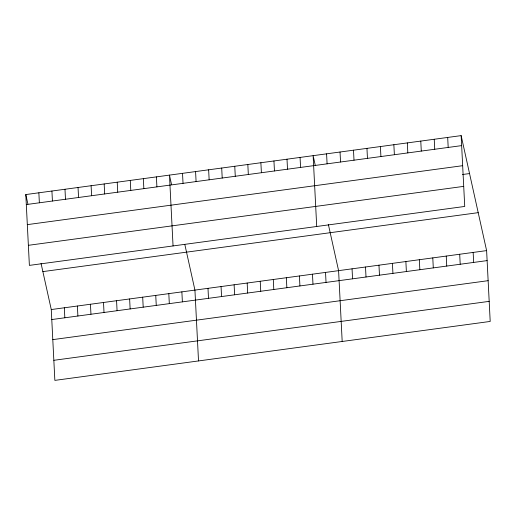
<?xml version="1.0" encoding="UTF-8"?>
<svg xmlns="http://www.w3.org/2000/svg" width="516" height="516" viewBox="0 0 516 516"><rect width="100%" height="100%" fill="white"/><g stroke="black" fill="none" stroke-linecap="round" stroke-linejoin="round"><path stroke-width="0.77" d="M461.143 135.618L464.729 206.445L29.386 265.392L25.8 194.564L461.143 135.618L486.614 250.608L490.2 321.436L54.857 380.382L51.271 309.555L41.035 263.334M26.31 204.562L461.652 145.615M27.322 224.634L462.665 165.688M462.426 174.524L469.547 173.563M28.374 245.319L463.716 186.373M42.867 271.61L478.209 212.656M51.271 309.555L486.614 250.608M51.774 319.552L487.117 260.606M52.793 339.625L488.136 280.678M53.838 360.31L489.181 301.363M315.231 165.146L313.128 155.658L316.714 226.492M328.357 224.428L338.593 270.648L342.185 341.476M171.564 184.599L169.461 175.111L173.054 245.945M184.863 244.636L194.932 290.102L198.518 360.929M25.8 194.564L27.903 204.052M473.153 252.427L473.662 262.425M459.698 254.246L460.208 264.25M447.688 137.437L448.191 147.434M446.243 256.071L446.753 266.069M434.233 139.262L434.736 149.259M432.789 257.89L433.292 267.894M420.779 141.081L421.282 151.078M419.334 259.716L419.837 269.713M407.317 142.906L407.827 152.904M405.873 261.535L406.382 271.539M393.863 144.725L394.372 154.723M392.418 263.36L392.928 273.357M380.408 146.55L380.911 156.548M378.963 265.179L379.473 275.183M366.953 148.369L367.457 158.367M365.509 267.004L366.012 277.002M353.492 150.195L354.002 160.192M352.054 268.823L352.557 278.821M340.038 152.014L340.547 162.011M326.583 153.839L327.092 163.836M325.531 272.416L326.041 282.413M312.477 274.183L312.98 284.181M300.067 157.425L300.57 167.423M299.415 275.95L299.919 285.954M287.006 159.192L287.515 169.196M286.354 277.724L286.857 287.722M273.944 160.966L274.454 170.964M273.293 279.491L273.803 289.489M260.883 162.734L261.393 172.731M260.232 281.259L260.741 291.256M247.828 164.501L248.331 174.498M247.17 283.026L247.68 293.024M234.767 166.268L235.27 176.266M234.116 284.793L234.619 294.791M221.706 168.035L222.209 178.033M221.054 286.561L221.558 296.565M208.645 169.809L209.148 179.807M207.993 288.334L208.496 298.332M195.583 171.576L196.093 181.574M182.522 173.344L183.032 183.341M181.871 291.869L182.38 301.866M168.809 293.636L169.319 303.634M156.406 176.878L156.909 186.876M155.748 295.404L156.258 305.401M143.345 178.646L143.848 188.65M142.693 297.171L143.196 307.175M130.284 180.419L130.787 190.417M129.632 298.945L130.135 308.942M117.222 182.187L117.732 192.184M116.571 300.712L117.074 310.709M104.161 183.954L104.671 193.952M103.51 302.479L104.013 312.477M91.1 185.721L91.609 195.719M90.448 304.247L90.958 314.244M78.039 187.489L78.548 197.486M77.387 306.014L77.897 316.011M64.984 189.256L65.487 199.26M64.326 307.788L64.835 317.785M51.922 191.03L52.426 201.027M38.861 192.797L39.364 202.794"/></g></svg>
